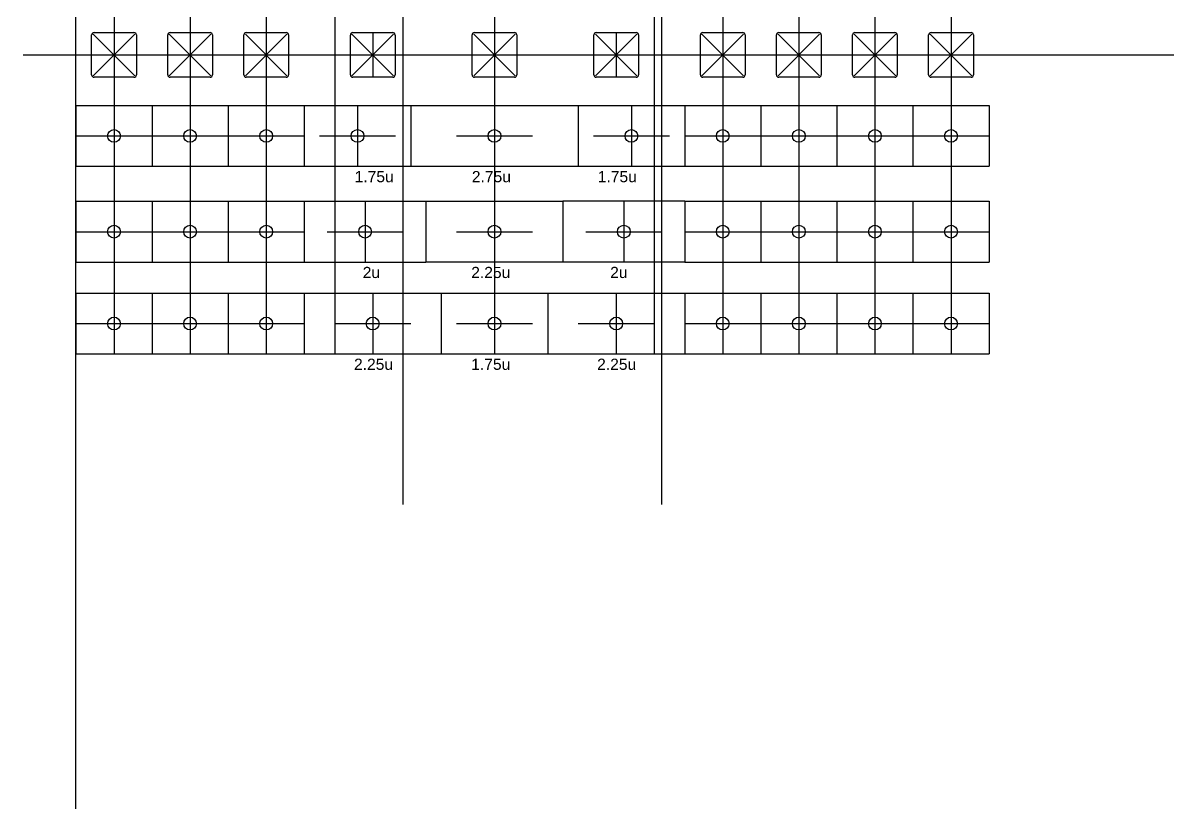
# Model space of a CAD drawing. Header units: millimetres. Extents: x 474 to 1639, y -476 to 312.
# Drawn here: x 473.9 to 834.1, y -443.8 to -197.7 of the extents above; entities that cross this region are included whole.
import ezdxf

# ---------------------------------------------------------------- set-up
doc = ezdxf.new("R2010")
doc.units = ezdxf.units.MM
doc.styles.get("Standard").update_dxf_attribs({"font": 'arial.ttf'})

msp = doc.modelspace()

# ---------------------------------------------------------------- linework, layer by layer
at = {"color": 2}
for p, q in [((490.475, -443.757804), (490.475, -41.736331)), ((502.38125, -95.565102), (502.38125, -282.227576)), ((526.19375, -95.565102), (526.19375, -282.227576)), ((550.00625, -95.565102), (550.00625, -282.227576)), ((692.88125, -95.565102), (692.88125, -282.227576)), ((716.69375, -95.565102), (716.69375, -282.227576)), ((740.50625, -95.565102), (740.50625, -282.227576)), ((764.31875, -95.565102), (764.31875, -282.227576)), ((495.88125, -201.151543), (508.88125, -214.151543)), ((495.88125, -214.151543), (508.88125, -201.151543)), ((502.38125, -198.126543), (502.38125, -217.176543)), ((519.69375, -201.151543), (532.69375, -214.151543)), ((519.69375, -214.151543), (532.69375, -201.151543)), ((543.50625, -201.151543), (556.50625, -214.151543)), ((543.50625, -214.151543), (556.50625, -201.151543)), ((576.840578, -201.154715), (589.840578, -214.154715)), ((576.840578, -214.154715), (589.840578, -201.154715)), ((614.94375, -201.151543), (627.94375, -214.151543)), ((614.94375, -214.151543), (627.94375, -201.151543)), ((653.04375, -201.151543), (666.04375, -214.151543)), ((653.04375, -214.151543), (666.04375, -201.151543)), ((686.38125, -201.151543), (699.38125, -214.151543)), ((686.38125, -214.151543), (699.38125, -201.151543)), ((710.19375, -201.151543), (723.19375, -214.151543)), ((710.19375, -214.151543), (723.19375, -201.151543)), ((734.00625, -201.151543), (747.00625, -214.151543)), ((734.00625, -214.151543), (747.00625, -201.151543)), ((757.81875, -201.151543), (770.81875, -214.151543)), ((757.81875, -214.151543), (770.81875, -201.151543)), ((473.909511, -207.651543), (834.088327, -207.651543)), ((492.85625, -207.651543), (511.90625, -207.651543)), ((490.475, -223.477753), (514.2875, -223.477753)), ((490.475, -223.477753), (490.475, -242.527753)), ((502.38125, -223.477753), (502.38125, -242.527753)), ((514.2875, -223.477753), (514.2875, -242.527753)), ((514.2875, -223.477753), (538.1, -223.477753)), ((514.2875, -223.477753), (514.2875, -242.527753)), ((526.19375, -223.477753), (526.19375, -242.527753)), ((538.1, -223.477753), (538.1, -242.527753)), ((538.1, -223.477753), (561.9125, -223.477753)), ((538.1, -223.477753), (538.1, -242.527753)), ((550.00625, -223.477753), (550.00625, -242.527753)), ((561.9125, -223.477753), (561.9125, -242.527753)), ((561.9125, -223.477753), (595.25, -223.477753)), ((578.58125, -223.477753), (578.58125, -242.527753)), ((595.25, -223.477753), (595.25, -242.527753)), ((595.25, -223.477753), (647.6375, -223.477753)), ((621.44375, -223.477753), (621.44375, -242.527753)), ((647.6375, -223.477753), (680.975, -223.477753)), ((647.6375, -223.477753), (647.6375, -242.527753)), ((664.30625, -223.477753), (664.30625, -242.527753)), ((680.975, -223.477753), (680.975, -242.527753)), ((680.975, -223.477753), (704.7875, -223.477753)), ((680.975, -223.477753), (680.975, -242.527753)), ((692.88125, -223.477753), (692.88125, -242.527753)), ((704.7875, -223.477753), (704.7875, -242.527753)), ((704.7875, -223.477753), (728.6, -223.477753)), ((704.7875, -223.477753), (704.7875, -242.527753)), ((716.69375, -223.477753), (716.69375, -242.527753)), ((728.6, -223.477753), (728.6, -242.527753)), ((728.6, -223.477753), (752.4125, -223.477753)), ((728.6, -223.477753), (728.6, -242.527753)), ((740.50625, -223.477753), (740.50625, -242.527753)), ((752.4125, -223.477753), (752.4125, -242.527753)), ((752.4125, -223.477753), (776.225, -223.477753)), ((752.4125, -223.477753), (752.4125, -242.527753)), ((764.31875, -223.477753), (764.31875, -242.527753)), ((776.225, -223.477753), (776.225, -242.527753)), ((490.475, -233.002753), (514.2875, -233.002753)), ((514.2875, -233.002753), (538.1, -233.002753)), ((538.1, -233.002753), (561.9125, -233.002753)), ((566.675, -233.002753), (590.4875, -233.002753)), ((609.5375, -233.002753), (633.35, -233.002753)), ((652.4, -233.002753), (676.2125, -233.002753)), ((680.975, -233.002753), (704.7875, -233.002753)), ((704.7875, -233.002753), (728.6, -233.002753)), ((728.6, -233.002753), (752.4125, -233.002753)), ((752.4125, -233.002753), (776.225, -233.002753)), ((490.475, -242.527753), (514.2875, -242.527753)), ((514.2875, -242.527753), (538.1, -242.527753)), ((538.1, -242.527753), (561.9125, -242.527753)), ((561.9125, -242.527753), (595.25, -242.527753)), ((595.25, -242.527753), (647.6375, -242.527753)), ((647.6375, -242.527753), (680.975, -242.527753)), ((680.975, -242.527753), (704.7875, -242.527753)), ((704.7875, -242.527753), (728.6, -242.527753)), ((728.6, -242.527753), (752.4125, -242.527753)), ((752.4125, -242.527753), (776.225, -242.527753)), ((490.475, -253.477753), (514.2875, -253.477753)), ((490.475, -253.477753), (490.475, -272.527753)), ((502.38125, -253.477753), (502.38125, -272.527753)), ((514.2875, -253.477753), (514.2875, -272.527753)), ((514.2875, -253.477753), (538.1, -253.477753)), ((514.2875, -253.477753), (514.2875, -272.527753)), ((526.19375, -253.477753), (526.19375, -272.527753)), ((538.1, -253.477753), (538.1, -272.527753)), ((538.1, -253.477753), (561.9125, -253.477753)), ((538.1, -253.477753), (538.1, -272.527753)), ((550.00625, -253.477753), (550.00625, -272.527753)), ((561.9125, -253.477753), (561.9125, -272.527753)), ((561.9125, -253.477753), (600.0125, -253.477753)), ((580.9625, -253.477753), (580.9625, -272.527753)), ((600.0125, -253.477753), (600.0125, -272.527753)), ((600.0125, -253.477753), (642.875, -253.477753)), ((621.44375, -253.477753), (621.44375, -272.527753)), ((680.975, -253.477753), (642.875, -253.477753)), ((642.875, -253.477753), (642.875, -272.527753)), ((661.925, -253.477753), (661.925, -272.527753)), ((680.975, -253.477753), (680.975, -272.527753)), ((680.975, -253.477753), (704.7875, -253.477753)), ((680.975, -253.477753), (680.975, -272.527753)), ((692.88125, -253.477753), (692.88125, -272.527753)), ((704.7875, -253.477753), (704.7875, -272.527753)), ((704.7875, -253.477753), (728.6, -253.477753)), ((704.7875, -253.477753), (704.7875, -272.527753)), ((716.69375, -253.477753), (716.69375, -272.527753)), ((728.6, -253.477753), (728.6, -272.527753)), ((728.6, -253.477753), (752.4125, -253.477753)), ((728.6, -253.477753), (728.6, -272.527753)), ((740.50625, -253.477753), (740.50625, -272.527753)), ((752.4125, -253.477753), (752.4125, -272.527753)), ((752.4125, -253.477753), (776.225, -253.477753)), ((752.4125, -253.477753), (752.4125, -272.527753)), ((764.31875, -253.477753), (764.31875, -272.527753)), ((776.225, -253.477753), (776.225, -272.527753)), ((490.475, -263.002753), (514.2875, -263.002753)), ((514.2875, -263.002753), (538.1, -263.002753)), ((538.1, -263.002753), (561.9125, -263.002753)), ((569.05625, -263.002753), (592.86875, -263.002753)), ((609.5375, -263.002753), (633.35, -263.002753)), ((650.01875, -263.002753), (673.83125, -263.002753)), ((680.975, -263.002753), (704.7875, -263.002753)), ((704.7875, -263.002753), (728.6, -263.002753)), ((728.6, -263.002753), (752.4125, -263.002753)), ((752.4125, -263.002753), (776.225, -263.002753)), ((490.475, -272.527753), (514.2875, -272.527753)), ((514.2875, -272.527753), (538.1, -272.527753)), ((538.1, -272.527753), (561.9125, -272.527753)), ((561.9125, -272.527753), (600.0125, -272.527753)), ((642.875, -272.527753), (600.0125, -272.527753)), ((680.975, -272.527753), (642.875, -272.527753)), ((680.975, -272.527753), (704.7875, -272.527753)), ((704.7875, -272.527753), (728.6, -272.527753)), ((728.6, -272.527753), (752.4125, -272.527753)), ((752.4125, -272.527753), (776.225, -272.527753)), ((490.475, -282.227576), (514.2875, -282.227576)), ((490.475, -282.227576), (490.475, -301.277576)), ((502.38125, -282.227576), (502.38125, -301.277576)), ((514.2875, -282.227576), (514.2875, -301.277576)), ((514.2875, -282.227576), (538.1, -282.227576)), ((514.2875, -282.227576), (514.2875, -301.277576)), ((526.19375, -282.227576), (526.19375, -301.277576)), ((538.1, -282.227576), (538.1, -301.277576)), ((538.1, -282.227576), (561.9125, -282.227576)), ((538.1, -282.227576), (538.1, -301.277576)), ((550.00625, -282.227576), (550.00625, -301.277576)), ((561.9125, -282.227576), (561.9125, -301.277576)), ((561.9125, -282.227576), (680.975, -282.227576)), ((561.9125, -282.227576), (604.775, -282.227576)), ((583.34375, -282.227576), (583.34375, -301.277576)), ((604.775, -282.227576), (604.775, -301.277576)), ((621.44375, -282.227576), (621.44375, -301.277576)), ((638.1125, -282.227576), (680.975, -282.227576)), ((638.1125, -282.227576), (638.1125, -301.277576)), ((659.54375, -282.227576), (659.54375, -301.277576)), ((680.975, -282.227576), (680.975, -301.277576)), ((680.975, -282.227576), (704.7875, -282.227576)), ((680.975, -282.227576), (680.975, -301.277576)), ((692.88125, -282.227576), (692.88125, -301.277576)), ((704.7875, -282.227576), (704.7875, -301.277576)), ((704.7875, -282.227576), (728.6, -282.227576)), ((704.7875, -282.227576), (704.7875, -301.277576)), ((716.69375, -282.227576), (716.69375, -301.277576)), ((728.6, -282.227576), (728.6, -301.277576)), ((728.6, -282.227576), (752.4125, -282.227576)), ((728.6, -282.227576), (728.6, -301.277576)), ((740.50625, -282.227576), (740.50625, -301.277576)), ((752.4125, -282.227576), (752.4125, -301.277576)), ((752.4125, -282.227576), (776.225, -282.227576)), ((752.4125, -282.227576), (752.4125, -301.277576)), ((764.31875, -282.227576), (764.31875, -301.277576)), ((776.225, -282.227576), (776.225, -301.277576)), ((490.475, -291.752576), (514.2875, -291.752576)), ((514.2875, -291.752576), (538.1, -291.752576)), ((538.1, -291.752576), (561.9125, -291.752576)), ((571.4375, -291.752576), (595.25, -291.752576)), ((609.5375, -291.752576), (633.35, -291.752576)), ((647.6375, -291.752576), (671.45, -291.752576)), ((680.975, -291.752576), (704.7875, -291.752576)), ((704.7875, -291.752576), (728.6, -291.752576)), ((728.6, -291.752576), (752.4125, -291.752576)), ((752.4125, -291.752576), (776.225, -291.752576)), ((490.475, -301.277576), (514.2875, -301.277576)), ((514.2875, -301.277576), (538.1, -301.277576)), ((538.1, -301.277576), (561.9125, -301.277576)), ((561.9125, -301.277576), (680.975, -301.277576)), ((680.975, -301.277576), (704.7875, -301.277576)), ((704.7875, -301.277576), (728.6, -301.277576)), ((728.6, -301.277576), (752.4125, -301.277576)), ((752.4125, -301.277576), (776.225, -301.277576))]:
    msp.add_line(p, q, dxfattribs=at)
at = {"color": 5}
for p, q in [((571.44375, -90.0125), (571.44375, -301.277576)), ((671.44375, -90.0125), (671.44375, -301.277576)), ((621.44375, -95.565102), (621.44375, -282.227576))]:
    msp.add_line(p, q, dxfattribs=at)
at = {"color": 1}
for p, q in [((592.86875, -348.438588), (592.86875, -174.651543)), ((673.83125, -348.438588), (673.83125, -174.651543)), ((502.38125, -200.651543), (502.38125, -214.651543)), ((526.19375, -200.651543), (526.19375, -214.651543)), ((550.00625, -200.651543), (550.00625, -214.651543)), ((583.34375, -200.657886), (583.34375, -214.657886)), ((621.44375, -200.651543), (621.44375, -214.651543)), ((659.54375, -200.651543), (659.54375, -214.651543)), ((692.88125, -200.651543), (692.88125, -214.651543)), ((716.69375, -200.651543), (716.69375, -214.651543)), ((740.50625, -200.651543), (740.50625, -214.651543)), ((764.31875, -200.651543), (764.31875, -214.651543)), ((495.38125, -207.651543), (509.38125, -207.651543)), ((519.19375, -207.651543), (533.19375, -207.651543)), ((543.00625, -207.651543), (557.00625, -207.651543)), ((576.34375, -207.657886), (590.34375, -207.657886)), ((614.44375, -207.651543), (628.44375, -207.651543)), ((652.54375, -207.651543), (666.54375, -207.651543)), ((685.88125, -207.651543), (699.88125, -207.651543)), ((709.69375, -207.651543), (723.69375, -207.651543)), ((733.50625, -207.651543), (747.50625, -207.651543)), ((757.31875, -207.651543), (771.31875, -207.651543))]:
    msp.add_line(p, q, dxfattribs=at)
at = {"color": 4}
for p, q in [((495.38125, -213.901543), (495.38125, -201.401543)), ((496.13125, -200.651543), (508.63125, -200.651543)), ((509.38125, -201.401543), (509.38125, -213.901543)), ((519.19375, -213.901543), (519.19375, -201.401543)), ((519.94375, -200.651543), (532.44375, -200.651543)), ((533.19375, -201.401543), (533.19375, -213.901543)), ((543.00625, -213.901543), (543.00625, -201.401543)), ((543.75625, -200.651543), (556.25625, -200.651543)), ((557.00625, -201.401543), (557.00625, -213.901543)), ((576.34375, -213.907886), (576.34375, -201.407886)), ((577.09375, -200.657886), (589.59375, -200.657886)), ((590.34375, -201.407886), (590.34375, -213.907886)), ((614.44375, -213.901543), (614.44375, -201.401543)), ((615.19375, -200.651543), (627.69375, -200.651543)), ((628.44375, -201.401543), (628.44375, -213.901543)), ((652.54375, -213.901543), (652.54375, -201.401543)), ((653.29375, -200.651543), (665.79375, -200.651543)), ((666.54375, -201.401543), (666.54375, -213.901543)), ((685.88125, -213.901543), (685.88125, -201.401543)), ((686.63125, -200.651543), (699.13125, -200.651543)), ((699.88125, -201.401543), (699.88125, -213.901543)), ((709.69375, -213.901543), (709.69375, -201.401543)), ((710.44375, -200.651543), (722.94375, -200.651543)), ((723.69375, -201.401543), (723.69375, -213.901543)), ((733.50625, -213.901543), (733.50625, -201.401543)), ((734.25625, -200.651543), (746.75625, -200.651543)), ((747.50625, -201.401543), (747.50625, -213.901543)), ((757.31875, -213.901543), (757.31875, -201.401543)), ((758.06875, -200.651543), (770.56875, -200.651543)), ((771.31875, -201.401543), (771.31875, -213.901543)), ((508.63125, -214.651543), (496.13125, -214.651543)), ((532.44375, -214.651543), (519.94375, -214.651543)), ((556.25625, -214.651543), (543.75625, -214.651543)), ((589.59375, -214.657886), (577.09375, -214.657886)), ((627.69375, -214.651543), (615.19375, -214.651543)), ((665.79375, -214.651543), (653.29375, -214.651543)), ((699.13125, -214.651543), (686.63125, -214.651543)), ((722.94375, -214.651543), (710.44375, -214.651543)), ((746.75625, -214.651543), (734.25625, -214.651543)), ((770.56875, -214.651543), (758.06875, -214.651543))]:
    msp.add_line(p, q, dxfattribs=at)
at = {"color": 2}
for centre in [(502.38125, -233.002753), (526.19375, -233.002753), (550.00625, -233.002753), (578.58125, -233.002753), (621.44375, -233.002753), (664.30625, -233.002753), (692.88125, -233.002753), (716.69375, -233.002753), (740.50625, -233.002753), (764.31875, -233.002753), (502.38125, -263.002753), (526.19375, -263.002753), (550.00625, -263.002753), (580.9625, -263.002753), (621.44375, -263.002753), (661.925, -263.002753), (692.88125, -263.002753), (716.69375, -263.002753), (740.50625, -263.002753), (764.31875, -263.002753), (502.38125, -291.752576), (526.19375, -291.752576), (550.00625, -291.752576), (583.34375, -291.752576), (621.44375, -291.752576), (659.54375, -291.752576), (692.88125, -291.752576), (716.69375, -291.752576), (740.50625, -291.752576), (764.31875, -291.752576)]:
    msp.add_circle(centre, 2, dxfattribs=at)
at = {"color": 4}
for centre, start, end in [((496.13125, -201.401543), 90, 180), ((508.63125, -201.401543), 0, 90), ((519.94375, -201.401543), 90, 180), ((532.44375, -201.401543), 0, 90), ((543.75625, -201.401543), 90, 180), ((556.25625, -201.401543), 0, 90), ((577.09375, -201.407886), 90, 180), ((589.59375, -201.407886), 0, 90), ((615.19375, -201.401543), 90, 180), ((627.69375, -201.401543), 0, 90), ((653.29375, -201.401543), 90, 180), ((665.79375, -201.401543), 0, 90), ((686.63125, -201.401543), 90, 180), ((699.13125, -201.401543), 0, 90), ((710.44375, -201.401543), 90, 180), ((722.94375, -201.401543), 0, 90), ((734.25625, -201.401543), 90, 180), ((746.75625, -201.401543), 0, 90), ((758.06875, -201.401543), 90, 180), ((770.56875, -201.401543), 0, 90), ((496.13125, -213.901543), 180, 270), ((508.63125, -213.901543), 270, 0), ((519.94375, -213.901543), 180, 270), ((532.44375, -213.901543), 270, 0), ((543.75625, -213.901543), 180, 270), ((556.25625, -213.901543), 270, 0), ((577.09375, -213.907886), 180, 270), ((589.59375, -213.907886), 270, 0), ((615.19375, -213.901543), 180, 270), ((627.69375, -213.901543), 270, 0), ((653.29375, -213.901543), 180, 270), ((665.79375, -213.901543), 270, 0), ((686.63125, -213.901543), 180, 270), ((699.13125, -213.901543), 270, 0), ((710.44375, -213.901543), 180, 270), ((722.94375, -213.901543), 270, 0), ((734.25625, -213.901543), 180, 270), ((746.75625, -213.901543), 270, 0), ((758.06875, -213.901543), 180, 270), ((770.56875, -213.901543), 270, 0)]:
    msp.add_arc(centre, 0.75, start, end, dxfattribs=at)

# ---------------------------------------------------------------- texts
at = {"color": 2, "char_height": 3.5, "attachment_point": 1}
for s, insert in [('\\pi22.993;1.75u                  2.75u                    1.75u', (554.688661, -244.002353)), ('\\pi25.52;2u                     2.25u                       2u', (554.688661, -274.002353)), ('\\pi22.798;2.25u                  1.75u                    2.25u', (554.688661, -302.752176))]:
    msp.add_mtext_dynamic_manual_height_columns(s, width=133.43008903, gutter_width=17.5, heights=[0], dxfattribs=dict(at, insert=insert))

doc.saveas('drawing.dxf')
